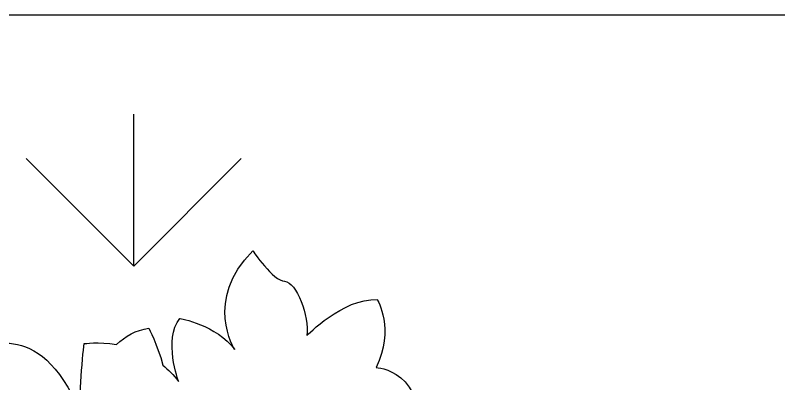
# Model space of a CAD drawing. Header units: inches. Extents: x 102447 to 288095, y 37526 to 105682.
# Drawn here: x 107498.9 to 107593.1, y 87795.3 to 87840.8 of the extents above; entities that cross this region are included whole.
import ezdxf

# ---------------------------------------------------------------- set-up
doc = ezdxf.new("R2010")
doc.units = ezdxf.units.IN
doc.header["$LTSCALE"] = 200
doc.header["$MEASUREMENT"] = 0
doc.layers.add('NEW_TREES', color=7, linetype='Continuous')
doc.layers.add('PAVING', color=7, linetype='Continuous')

msp = doc.modelspace()

# ---------------------------------------------------------------- hatches: boundary and pattern name
h = msp.add_hatch()
h.set_pattern_fill('GRASS', color=3, scale=100)
h.set_pattern_definition([(90, (95209.8, 64192.41), (-70.71068, 70.71068), [18.75, -122.67136]), (45, (95209.8, 64192.41), (-70.71068, 70.71068), [18.75, -81.25]), (135, (95209.8, 64192.41), (-70.71068, -70.71068), [18.75, -81.25])])
h.paths.add_polyline_path([(108448.081, 87840.771), (107211.185, 87840.771), (107211.185, 87491.287), (108448.081, 87491.287)])

# ---------------------------------------------------------------- linework, layer by layer
at = {"layer": 'NEW_TREES', "color": 3, "linetype": 'Continuous'}
for points in [[(107525.971, 87799.524), (107525.971, 87799.524), (107522.108, 87805.666), (107528.221, 87811.697)], [(107528.221, 87811.697), (107528.221, 87811.697), (107530.723, 87808.004), (107532.133, 87807.954)], [(107532.133, 87807.954), (107533.568, 87807.888), (107535.21, 87803.642), (107534.875, 87801.258)], [(107534.875, 87801.258), (107534.875, 87801.258), (107539.274, 87805.869), (107543.554, 87805.696)], [(107543.554, 87805.696), (107543.554, 87805.696), (107545.771, 87802.029), (107543.402, 87797.332)], [(107494.224, 87799.488), (107494.224, 87799.488), (107501.92, 87804.048), (107506.814, 87791.931)], [(107519.041, 87795.613), (107519.041, 87795.613), (107517.149, 87800.782), (107519.194, 87803.384)], [(107519.194, 87803.384), (107519.194, 87803.384), (107523.744, 87802.597), (107525.971, 87799.524)], [(107511.39, 87800.163), (107512.49, 87801.182), (107513.803, 87801.948), (107515.37, 87802.161)], [(107515.37, 87802.161), (107515.37, 87802.161), (107516.432, 87800.229), (107517.11, 87797.606)], [(107507.424, 87800.264), (107507.424, 87800.264), (107509.129, 87800.538), (107511.39, 87800.163)], [(107506.814, 87791.931), (107506.814, 87791.931), (107507.109, 87798.773), (107507.424, 87800.264)], [(107517.11, 87797.606), (107517.788, 87797.048), (107518.442, 87796.404), (107519.041, 87795.613)], [(107543.402, 87797.332), (107543.402, 87797.332), (107549.766, 87797.054), (107548.66, 87787.898)]]:
    msp.add_open_spline(points, degree=3, dxfattribs=at)
at = {"layer": 'PAVING', "linetype": 'Continuous'}
msp.add_lwpolyline([(107211.185, 87840.771), (107211.185, 87491.287), (108448.081, 87491.287), (108448.081, 87840.771)], close=True, dxfattribs=at)

doc.saveas('drawing.dxf')
